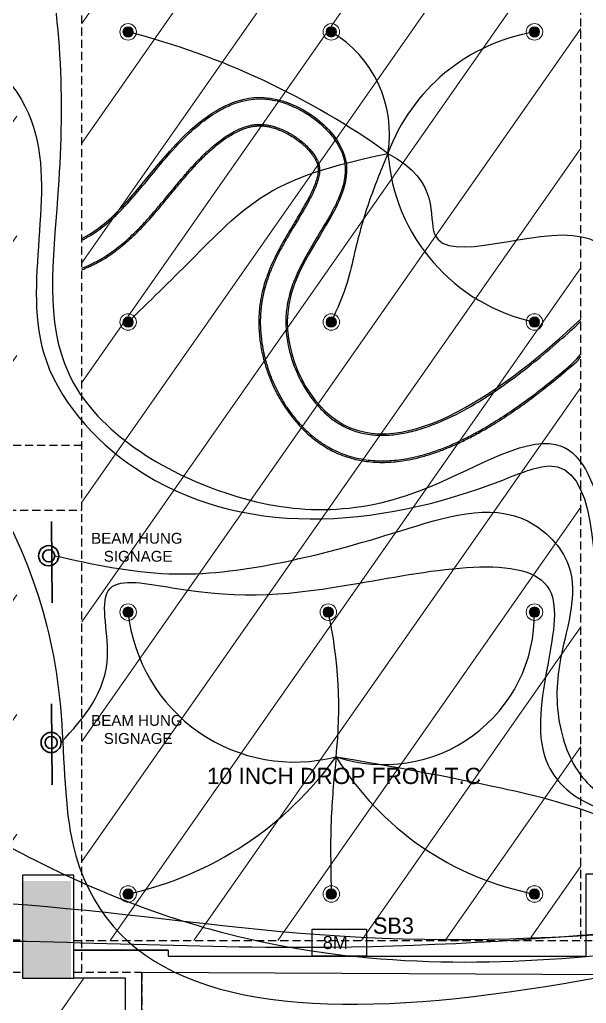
# Model space of a CAD drawing. Header units: millimetres. Extents: x 1464389 to 1998638, y -29162 to 256806.
# Drawn here: x 1767253 to 1772498, y 171964 to 181061 of the extents above; entities that cross this region are included whole.
import ezdxf

# ---------------------------------------------------------------- set-up
doc = ezdxf.new("R2010")
doc.units = ezdxf.units.MM
doc.header["$LTSCALE"] = 15
doc.linetypes.add('DASHED', pattern=[0.75, 0.5, -0.25])
doc.linetypes.add('DASHED2', pattern=[0.375, 0.25, -0.125])
doc.layers.get('0').update_dxf_attribs({"lineweight": 5})
for name, color, linetype in [('0_1.5sqmm wire', 4, 'Continuous'), ('0_COVE_loop', 30, 'Continuous'), ('COLUMN', 14, 'Continuous'), ('GFC Walls', 14, 'Continuous'), ('S-col-3', 3, 'Continuous'), ('supended frame', 30, 'DASHED'), ('Text', 250, 'Continuous')]:
    doc.layers.add(name, color=color, linetype=linetype)
doc.layers.add('Hatch', color=252, linetype='Continuous', lineweight=15)
doc.layers.add('signage', color=52, linetype='Continuous', lineweight=30)
doc.styles.add('ARIAL', font='arial.ttf')

# ---------------------------------------------------------------- blocks, each defined once
blk = doc.blocks.new('SB')
at = {"layer": '0_1.5sqmm wire'}
blk.add_lwpolyline([(878496.5, -257695.9), (878496.5, -257945.9), (877996.5, -257945.9), (877996.5, -257695.9)], close=True, dxfattribs=at)
at = {"layer": '0_1.5sqmm wire', "insert": (878325.5, -257882.3), "char_height": 120, "attachment_point": 9, "style": 'ARIAL'}
blk.add_mtext_dynamic_manual_height_columns('\\pxt5;8M', width=2313.201, gutter_width=250, heights=[0], dxfattribs=at)
blk = doc.blocks.new('ff looping lights')
at = {"layer": '0_1.5sqmm wire'}
for centre, radius, start, end in [((973584.8, -279925.5), 7198.3, 54.34394, 75.59432), ((976695.9, -273899.3), 1099.3, 350.71397, 59.35275), ((979431.4, -274689.5), 1760.8, 99.63005, 159.63199), ((979497.6, -273953.7), 1721.2, 184.09601, 257.90328), ((976913.1, -278160.3), 1545.8, 185.92706, 284.52526), ((973188.4, -279208.6), 4136.7, 353.78167, 12.40517), ((977745.8, -278338.6), 1391.2, 251.34223, 0.76789), ((974668.5, -277761.3), 3243.6, 282.59104, 324.24449), ((979666.7, -278198.9), 2779, 211.63838, 259.00908)]:
    blk.add_arc(centre, radius, start, end, dxfattribs=at)
for points, knots in [([(971810.8, -267686.7), (972020.1, -267916.1), (972466.2, -268405), (973165.1, -269433.4), (974041.2, -270559), (974764.3, -272346.1), (974793.7, -274170.8), (974524.7, -276279.8), (976252, -277381), (977857.7, -277467.6), (979769.9, -276211.1), (979865, -278585.1), (980052.6, -280248), (981505, -280486.7), (982682.4, -280403.9), (983174.9, -280716.8), (983528.9, -280838), (983547.1, -280844.2)], [0, 0, 0, 0, 930.725825, 1982.818976, 3724.657086, 5200.936192, 7645.5425, 9268.625985, 11042.914575, 12892.914575, 14224.267271, 16245.009709, 17671.36871, 19092.63575, 20264.727897, 21085.080255, 21129.231782, 21129.231782, 21129.231782, 21129.231782]), ([(977460.8, -270656.7), (977556, -270721.5), (978009.5, -271030.3), (978976, -270672.4), (980139.5, -271613.2), (979748.7, -273556.6), (980324.7, -276034), (980209.4, -278215), (980460, -279560.8), (980681.5, -279976.4), (981689.7, -280339.1), (982986.7, -279910.1), (983398.1, -280708.4), (983505.9, -280841.4), (983512.3, -280849.3)], [0, 0, 0, 0, 338.439683, 1610.956873, 2637.114756, 4159.776898, 7009.151692, 10368.530008, 10562.694887, 11132.08052, 11665.184638, 13677.670663, 14156.089266, 14186.289958, 14186.289958, 14186.289958, 14186.289958]), ([(971990.8, -272566.7), (972094.4, -272592.1), (972614.1, -272719.7), (973570.1, -272723), (974936.5, -273902.7), (974170.4, -275740.2), (975898.2, -277666.5), (977829.1, -277546.1), (979718.5, -276724.3), (979656.2, -278817.7), (980185.3, -281126.4), (982574.5, -280317.8), (983459.5, -280857)], [0, 0, 0, 0, 319.920479, 1604.482662, 2814.647939, 5029.077889, 6395.606337, 9797.385283, 10246.606832, 11892.207027, 13793.180462, 16920.344601, 16920.344601, 16920.344601, 16920.344601]), ([(977780.8, -274076.7), (978274.1, -274335), (977912.5, -275313), (980412.6, -274167.9), (979852.6, -277488), (980165.8, -278896.5), (980427.7, -280270.9), (982047, -280382.4), (983202.6, -280498), (983535.2, -280818.3), (983569.8, -280840.9)], [0, 0, 0, 0, 805.431057, 2358.564953, 4819.053549, 7011.814365, 7571.546444, 9728.998645, 10951.618783, 11075.840079, 11075.840079, 11075.840079, 11075.840079])]:
    blk.add_open_spline(points, degree=3, knots=knots, dxfattribs=at)
for points in [[(972420.8, -275476.7), (973921.7, -276932.3), (974740.8, -279116.7), (974840, -280344.3), (983486.6, -280825.7)], [(972400.8, -279146.7), (973751.7, -280176.7), (974626.6, -280669.6), (976290.1, -281292.9), (983493.1, -280825.6)], [(968634.5, -281771.3), (970491, -281546.2), (971637.1, -281199.5), (977330.8, -281314.8), (983569.8, -280840.9)], [(971870.8, -281986.7), (972332.6, -281518), (973282.6, -281351), (977252.6, -281418), (983490.8, -280876.7)]]:
    blk.add_spline(points, degree=3, dxfattribs=at)
at = {"layer": '0_COVE_loop'}
for points in [[(975375.6, -275636.7), (975957.7, -275064.5), (976644.8, -274462.2), (977780.8, -274076.7)], [(977780.8, -274076.7), (977614, -274501.3), (977472.2, -274995.2), (977403.3, -275270.5), (977256.2, -275636.7)], [(977300.8, -279656.7), (977256.2, -280212.1), (977256.2, -280926.9)], [(977300.8, -279656.7), (978827.1, -279945.2), (979832.7, -280243.5), (981113.3, -280793), (982474.8, -280740.9), (983547.1, -280844.2)]]:
    blk.add_spline(points, degree=3, dxfattribs=at)
blk = doc.blocks.new('curved light ff')
at = {"layer": 'supended frame', "linetype": 'ByBlock', "ltscale": 50}
for points, knots in [([(976330.3, -305125.4), (976733.5, -304921.6), (977090.4, -304210.9), (978051, -303632.3), (979239.5, -304505.8), (977896.9, -305560.3), (978848.6, -307572.3), (980278.4, -306496.1), (980949.3, -305870.4)], [647.302026, 647.302026, 647.302026, 647.302026, 2071.501149, 2810.663246, 3730.127521, 5198.780724, 6366.408012, 8770.75073, 8770.75073, 8770.75073, 8770.75073]), ([(976330.3, -305141.1), (976340, -305136.2), (976349.7, -305131.2), (976389.1, -305110), (976418.1, -305092.5), (976496.7, -305040.2), (976544.5, -305002.6), (976636.6, -304921.3), (976680.7, -304877.6), (976766.8, -304786), (976808.7, -304738.1), (976891.9, -304640), (976933, -304589.8), (977032.7, -304468.9), (977091.5, -304397.9), (977214.4, -304260), (977278.5, -304193.2), (977396.8, -304086.1), (977448.9, -304043.5), (977557.2, -303967.3), (977613.4, -303933.6), (977712.3, -303887.2), (977754, -303871.3), (977839.1, -303847), (977882.4, -303838.8), (977942.2, -303833.7), (977958, -303833), (977986.5, -303832.7), (977999.2, -303833), (978026, -303834.4), (978040, -303835.6), (978068.2, -303839), (978082.4, -303841.1), (978124.9, -303848.9), (978153.4, -303855.8), (978231, -303879.2), (978279.9, -303898.9), (978374.5, -303946.3), (978420.2, -303973.9), (978505.9, -304035.2), (978546, -304068.9), (978618, -304140.4), (978649.9, -304178.3), (978696.1, -304245.6), (978712.8, -304274.4), (978731.2, -304314), (978735.6, -304324.5), (978743.5, -304345.2), (978747, -304355.4), (978753.2, -304375.7), (978755.8, -304385.9), (978762.6, -304416.5), (978765.5, -304436.9), (978768.5, -304477.9), (978768.5, -304498.5), (978766, -304539.8), (978763.4, -304560.6), (978753.8, -304613.7), (978745.2, -304646.1), (978723.4, -304711.7), (978710.1, -304744.7), (978680, -304811.4), (978663.1, -304845.1), (978626.7, -304913.1), (978607.2, -304947.4), (978555.2, -305036.2), (978521.6, -305091.1), (978454.6, -305202.8), (978421.3, -305259.6), (978358.7, -305375.3), (978329.5, -305434.2), (978283.5, -305544.5), (978265.5, -305595.5), (978247.2, -305663.3), (978243.3, -305679.3), (978237.3, -305707.2), (978235, -305719), (978228.7, -305754.6), (978225.5, -305778.5), (978218.2, -305854.2), (978217.5, -305906.3), (978223.7, -306010.4), (978230.7, -306062.4), (978256.3, -306189.3), (978279.1, -306263.5), (978337.2, -306405.3), (978372.4, -306472.9), (978453, -306597.9), (978498.3, -306655.3), (978574.3, -306733.2), (978602.3, -306758.6), (978647.1, -306794.4), (978663.4, -306806.4), (978691.6, -306825.5), (978703.3, -306832.9), (978727, -306847.1), (978738.9, -306853.8), (978775.1, -306872.8), (978799.7, -306884), (978869, -306910.9), (978914.6, -306923.5), (979007.8, -306940.3), (979055.5, -306944.5), (979152.4, -306945.3), (979201.8, -306941.9), (979301.7, -306928.1), (979352.3, -306917.8), (979454.5, -306891), (979506, -306874.5), (979647.6, -306822.2), (979738.1, -306780.9), (979919.2, -306685.9), (980009.7, -306632.1), (980188.9, -306515.6), (980277.5, -306452.9), (980528, -306264.3), (980685, -306131.7), (980857.6, -305976.2), (980885.8, -305950.5), (980915.7, -305922.8), (980918.1, -305920.6), (980949.3, -305887.8)], [639.987542, 639.987542, 639.987542, 639.987542, 673.811622, 673.811622, 779.478786, 779.478786, 968.9606, 968.9606, 1158.442414, 1158.442414, 1347.924229, 1347.924229, 1537.406043, 1537.406043, 1802.501398, 1802.501398, 2067.596754, 2067.596754, 2259.106498, 2259.106498, 2450.616242, 2450.616242, 2585.279799, 2585.279799, 2719.943355, 2719.943355, 2767.966216, 2767.966216, 2806.169656, 2806.169656, 2847.942216, 2847.942216, 2889.714776, 2889.714776, 2973.259895, 2973.259895, 3118.332699, 3118.332699, 3263.405503, 3263.405503, 3408.478307, 3408.478307, 3553.551111, 3553.551111, 3658.871402, 3658.871402, 3696.908553, 3696.908553, 3733.643879, 3733.643879, 3770.379205, 3770.379205, 3843.849857, 3843.849857, 3917.320509, 3917.320509, 3990.791161, 3990.791161, 4103.906742, 4103.906742, 4217.022323, 4217.022323, 4330.137903, 4330.137903, 4443.253484, 4443.253484, 4619.853354, 4619.853354, 4796.453224, 4796.453224, 4973.053094, 4973.053094, 5120.370424, 5120.370424, 5165.496432, 5165.496432, 5198.539263, 5198.539263, 5264.624926, 5264.624926, 5406.808076, 5406.808076, 5548.991226, 5548.991226, 5758.821111, 5758.821111, 5968.650997, 5968.650997, 6178.480883, 6178.480883, 6292.853417, 6292.853417, 6356.095194, 6356.095194, 6400.437826, 6400.437826, 6444.780459, 6444.780459, 6533.465724, 6533.465724, 6690.60219, 6690.60219, 6847.738655, 6847.738655, 7004.875121, 7004.875121, 7162.011586, 7162.011586, 7319.148052, 7319.148052, 7590.979261, 7590.979261, 7862.810471, 7862.810471, 8134.64168, 8134.64168, 8647.856021, 8647.856021, 8750.087853, 8750.087853, 8758.901531, 8758.901531, 8758.901531, 8758.901531]), ([(976330.3, -305398.7), (976341.1, -305394.4), (976351.9, -305390.1), (976372.2, -305381.6), (976381.6, -305377.5), (976396.4, -305370.9), (976401.7, -305368.5), (976410.8, -305364.3), (976414.5, -305362.5), (976421.9, -305359), (976425.6, -305357.2), (976436.6, -305351.8), (976443.9, -305348.1), (976465.5, -305337), (976479.8, -305329.3), (976522.5, -305305.2), (976550.3, -305288), (976604.1, -305252.2), (976630.1, -305233.5), (976680.5, -305194.9), (976704.9, -305175), (976752.3, -305134.2), (976775.3, -305113.4), (976820.1, -305070.9), (976841.9, -305049.3), (976884.4, -305005.7), (976905.2, -304983.6), (976953.9, -304930.1), (976981.6, -304898.7), (977035.7, -304835.5), (977062.2, -304803.9), (977114.5, -304740.9), (977140.2, -304709.5), (977191.4, -304647.4), (977216.8, -304616.8), (977267.5, -304556.5), (977292.9, -304526.9), (977343.9, -304469.2), (977369.5, -304441.1), (977421.2, -304386.8), (977447.4, -304360.6), (977486.2, -304323.7), (977498.6, -304312.3), (977523.5, -304289.9), (977536.1, -304278.9), (977570.1, -304250.2), (977591.6, -304233.1), (977634.8, -304200.9), (977656.5, -304185.9), (977699.5, -304158.4), (977721, -304145.9), (977758.7, -304126.1), (977775, -304118.3), (977807.2, -304104.4), (977823.1, -304098.3), (977854.5, -304087.8), (977870, -304083.5), (977898, -304077), (977910.7, -304074.6), (977935.7, -304071.1), (977948.1, -304069.9), (977972.9, -304068.7), (977985.2, -304068.7), (977999.5, -304069.3), (978001.4, -304069.4), (978005.2, -304069.7), (978007.1, -304069.8), (978012.8, -304070.2), (978016.7, -304070.6), (978028.5, -304071.9), (978036.6, -304072.9), (978058.7, -304076.5), (978073.2, -304079.5), (978102.7, -304086.9), (978117.8, -304091.4), (978148.3, -304101.7), (978163.7, -304107.6), (978194.6, -304120.6), (978210.1, -304127.8), (978240.7, -304143.4), (978255.9, -304151.7), (978285.8, -304169.5), (978300.4, -304178.9), (978329, -304198.6), (978342.8, -304208.8), (978369.4, -304229.9), (978382.2, -304240.8), (978406.5, -304262.9), (978418, -304274.2), (978439.4, -304296.8), (978449.4, -304308.1), (978467.7, -304330.6), (978475.9, -304341.7), (978490.7, -304363.4), (978497.1, -304373.9), (978507.1, -304392), (978510.9, -304399.7), (978517.4, -304414.3), (978520, -304421.2), (978522.6, -304428.8), (978523, -304430), (978523.7, -304432.2), (978524, -304433.1), (978524.5, -304435.1), (978524.8, -304436), (978525.6, -304438.9), (978526.1, -304440.8), (978527.5, -304446.5), (978528.3, -304450.3), (978530, -304459.5), (978530.8, -304465), (978531.8, -304476.3), (978532.1, -304482.2), (978532.2, -304494.3), (978532, -304500.6), (978531, -304513.8), (978530.3, -304520.8), (978528.2, -304535.3), (978526.9, -304542.9), (978523.5, -304558.7), (978521.5, -304567), (978516.8, -304584.2), (978514.1, -304593.1), (978508, -304611.7), (978504.6, -304621.2), (978495.3, -304645.7), (978489, -304660.8), (978474.9, -304692.4), (978467.1, -304708.7), (978450.3, -304742.4), (978441.2, -304759.7), (978421.9, -304795.3), (978411.7, -304813.5), (978390.3, -304850.8), (978379.1, -304869.9), (978356, -304908.8), (978344.1, -304928.7), (978319.7, -304969.1), (978307.3, -304989.8), (978277.5, -305039.2), (978260.1, -305068.4), (978225.1, -305128.3), (978207.7, -305158.9), (978173.2, -305221.8), (978156.3, -305254), (978123.5, -305320.1), (978107.7, -305354), (978077.9, -305423.7), (978063.9, -305459.5), (978041.3, -305524.9), (978032.3, -305554.1), (978016.1, -305613.7), (978009, -305644.2), (978001.3, -305685.2), (977999.5, -305695.2), (977996.3, -305715.2), (977994.8, -305725.2), (977990.7, -305755.2), (977988.6, -305775.3), (977983.6, -305834.8), (977982.3, -305874.2), (977983.4, -305952.6), (977985.8, -305991.6), (977993.8, -306068.9), (977999.5, -306107.2), (978013.9, -306182.9), (978022.7, -306220.3), (978043, -306294.1), (978054.6, -306330.4), (978080.4, -306401.8), (978094.6, -306436.9), (978125.6, -306505.5), (978142.3, -306539.1), (978178, -306604.7), (978197.1, -306636.7), (978237.4, -306698.7), (978258.7, -306728.8), (978303.4, -306787), (978326.9, -306815), (978376.1, -306868.7), (978401.7, -306894.4), (978455.2, -306943.1), (978483.1, -306966.2), (978525.5, -306997.7), (978539.1, -307007.3), (978557.3, -307019.5), (978561.7, -307022.4), (978570.5, -307028.1), (978574.9, -307030.9), (978588.2, -307039.1), (978597.1, -307044.5), (978624, -307060.1), (978642.2, -307069.8), (978687.9, -307092.5), (978715.8, -307104.7), (978772.1, -307126.2), (978800.6, -307135.6), (978858, -307151.6), (978886.9, -307158.2), (978944.9, -307168.9), (978974, -307172.9), (979032.3, -307178.6), (979061.5, -307180.2), (979119.7, -307181.3), (979148.8, -307180.7), (979206.8, -307177.5), (979235.8, -307174.8), (979293.4, -307167.7), (979322.2, -307163.3), (979379.4, -307152.6), (979407.9, -307146.4), (979478.2, -307129.3), (979519.8, -307117.3), (979602.6, -307090.6), (979643.7, -307075.7), (979725.6, -307043.4), (979766.3, -307025.9), (979847.2, -306988.6), (979887.4, -306968.9), (979967.4, -306927.3), (980007.1, -306905.5), (980086, -306860.2), (980125.2, -306836.6), (980223.4, -306775.3), (980282, -306736.6), (980397.6, -306656.4), (980454.6, -306615), (980566.7, -306530.5), (980621.8, -306487.3), (980729.7, -306400.1), (980782.5, -306356), (980863.2, -306286.8), (980892.1, -306261.7), (980949.7, -306195.1)], [543.818435, 543.818435, 543.818435, 543.818435, 573.398261, 573.398261, 599.227191, 599.227191, 613.924199, 613.924199, 624.156669, 624.156669, 634.389139, 634.389139, 654.854079, 654.854079, 695.783959, 695.783959, 779.648544, 779.648544, 863.51313, 863.51313, 947.377716, 947.377716, 1031.242302, 1031.242302, 1115.106887, 1115.106887, 1198.971473, 1198.971473, 1316.3964, 1316.3964, 1433.821328, 1433.821328, 1551.246255, 1551.246255, 1668.671183, 1668.671183, 1786.096111, 1786.096111, 1903.521038, 1903.521038, 2020.945966, 2020.945966, 2075.487818, 2075.487818, 2130.02967, 2130.02967, 2222.515584, 2222.515584, 2315.001498, 2315.001498, 2407.487412, 2407.487412, 2479.219392, 2479.219392, 2550.951372, 2550.951372, 2622.683353, 2622.683353, 2682.758334, 2682.758334, 2742.833315, 2742.833315, 2802.908296, 2802.908296, 2812.027387, 2812.027387, 2821.146477, 2821.146477, 2839.384659, 2839.384659, 2875.861021, 2875.861021, 2937.762413, 2937.762413, 2999.663805, 2999.663805, 3061.565197, 3061.565197, 3123.466589, 3123.466589, 3185.367981, 3185.367981, 3247.269373, 3247.269373, 3309.170765, 3309.170765, 3371.072157, 3371.072157, 3432.973549, 3432.973549, 3494.874941, 3494.874941, 3556.776333, 3556.776333, 3618.677725, 3618.677725, 3668.126306, 3668.126306, 3717.574888, 3717.574888, 3727.183373, 3727.183373, 3734.971445, 3734.971445, 3742.759518, 3742.759518, 3758.335662, 3758.335662, 3789.48795, 3789.48795, 3833.992409, 3833.992409, 3878.496867, 3878.496867, 3923.001326, 3923.001326, 3967.505785, 3967.505785, 4012.010243, 4012.010243, 4056.514702, 4056.514702, 4101.019161, 4101.019161, 4145.523619, 4145.523619, 4211.083482, 4211.083482, 4276.643345, 4276.643345, 4342.203207, 4342.203207, 4407.76307, 4407.76307, 4473.322933, 4473.322933, 4538.882796, 4538.882796, 4604.442658, 4604.442658, 4693.48325, 4693.48325, 4782.523842, 4782.523842, 4871.564434, 4871.564434, 4960.605026, 4960.605026, 5049.645618, 5049.645618, 5118.645311, 5118.645311, 5187.645003, 5187.645003, 5209.694493, 5209.694493, 5231.743983, 5231.743983, 5275.842962, 5275.842962, 5362.957839, 5362.957839, 5450.072716, 5450.072716, 5537.187593, 5537.187593, 5624.30247, 5624.30247, 5711.417347, 5711.417347, 5798.532223, 5798.532223, 5885.6471, 5885.6471, 5972.761977, 5972.761977, 6059.876854, 6059.876854, 6146.991731, 6146.991731, 6234.106608, 6234.106608, 6321.221485, 6321.221485, 6361.477089, 6361.477089, 6374.09149, 6374.09149, 6386.70589, 6386.70589, 6411.93469, 6411.93469, 6462.392292, 6462.392292, 6537.491146, 6537.491146, 6612.589999, 6612.589999, 6687.688853, 6687.688853, 6762.787707, 6762.787707, 6837.886561, 6837.886561, 6912.985415, 6912.985415, 6988.084268, 6988.084268, 7063.183122, 7063.183122, 7138.281976, 7138.281976, 7248.918289, 7248.918289, 7359.554601, 7359.554601, 7470.190914, 7470.190914, 7580.827226, 7580.827226, 7691.463539, 7691.463539, 7802.099852, 7802.099852, 7970.623957, 7970.623957, 8139.148063, 8139.148063, 8307.672168, 8307.672168, 8476.196274, 8476.196274, 8572.024545, 8572.024545, 8572.024545, 8572.024545]), ([(976330.3, -305413.7), (976333.6, -305412.4), (976336.9, -305411.1), (976350.6, -305405.7), (976361.1, -305401.5), (976384.3, -305391.7), (976397, -305386), (976415.2, -305377.6), (976420.7, -305375.1), (976437.6, -305366.9), (976449.1, -305361.2), (976482.9, -305343.7), (976505, -305331.4), (976547.9, -305305.9), (976568.9, -305292.6), (976618.2, -305259.5), (976646, -305239.2), (976699.8, -305197.4), (976725.8, -305175.9), (976776.2, -305131.7), (976800.5, -305109.1), (976847.9, -305063.2), (976870.9, -305039.9), (976915.7, -304992.8), (976937.6, -304969), (976980.5, -304921.1), (977001.4, -304897.1), (977049.4, -304841.1), (977076.1, -304809.1), (977130.1, -304743.9), (977157.4, -304710.6), (977211.9, -304644.6), (977239.1, -304611.8), (977293.5, -304547.7), (977320.6, -304516.3), (977375.3, -304455.5), (977402.8, -304426), (977458.4, -304369.3), (977486.5, -304342.2), (977529, -304303.6), (977543.1, -304291.3), (977571.4, -304267.4), (977585.6, -304255.9), (977620.4, -304228.7), (977641, -304213.7), (977678.4, -304188.3), (977695.2, -304177.6), (977728.5, -304157.9), (977745, -304148.8), (977777.7, -304132.5), (977793.9, -304125.1), (977822.9, -304113.4), (977835.9, -304108.7), (977861.5, -304100.4), (977874.1, -304096.9), (977898.5, -304091.2), (977910.4, -304088.9), (977933.8, -304085.4), (977945.5, -304084.2), (977968.6, -304082.8), (977980.1, -304082.6), (977993.9, -304083.1), (977996.3, -304083.2), (978001, -304083.4), (978003.3, -304083.6), (978008.1, -304083.9), (978010.5, -304084.1), (978017.8, -304084.8), (978022.7, -304085.3), (978038.5, -304087.3), (978049.7, -304089.2), (978072.7, -304093.8), (978084.5, -304096.6), (978108.5, -304103.3), (978120.7, -304107.1), (978145.4, -304115.6), (978157.8, -304120.3), (978188.1, -304132.9), (978205.9, -304141.3), (978241.3, -304159.5), (978258.8, -304169.5), (978293, -304190.7), (978309.6, -304201.9), (978341.7, -304225.5), (978357, -304237.8), (978383.3, -304260.5), (978394.6, -304270.9), (978415.7, -304291.8), (978425.6, -304302.4), (978444, -304323.4), (978452.4, -304333.9), (978466, -304352), (978471.4, -304359.8), (978481.2, -304374.9), (978485.7, -304382.2), (978493.7, -304396.7), (978497.3, -304403.8), (978503.4, -304417.1), (978505.9, -304423.4), (978508.6, -304431.1), (978509.2, -304432.9), (978510.2, -304435.9), (978510.5, -304437), (978511.2, -304439.1), (978511.5, -304440.2), (978512.3, -304443.4), (978512.9, -304445.5), (978513.9, -304449.7), (978514.3, -304451.8), (978515.4, -304457.3), (978516, -304460.7), (978516.9, -304467.6), (978517.3, -304471.1), (978517.8, -304478.2), (978518, -304481.9), (978518.2, -304491.4), (978518.1, -304497.3), (978517.3, -304509.8), (978516.7, -304516.4), (978514.7, -304531.2), (978513.3, -304539.4), (978509.6, -304556.9), (978507.3, -304566.1), (978501.9, -304585.3), (978498.7, -304595.4), (978491.4, -304616.5), (978487.3, -304627.4), (978478.2, -304650.1), (978473.2, -304661.8), (978462.3, -304686), (978456.5, -304698.4), (978440.8, -304730.3), (978430.5, -304750.1), (978408.4, -304790.9), (978396.5, -304812), (978371.5, -304855.2), (978358.4, -304877.4), (978331.3, -304922.9), (978317.2, -304946.1), (978288.5, -304993.7), (978273.9, -305018.1), (978244.3, -305067.7), (978229.3, -305093.1), (978199.6, -305145), (978184.7, -305171.5), (978155.4, -305225.6), (978141, -305253.3), (978112.3, -305311.2), (978098.1, -305341.4), (978072, -305401.5), (978059.9, -305431.2), (978039.4, -305487), (978030.6, -305512.8), (978014.5, -305565.5), (978007.1, -305592.4), (977998.5, -305628.8), (977996.5, -305637.8), (977993, -305654.3), (977991.5, -305661.8), (977988.5, -305677.4), (977987, -305685.6), (977984.2, -305702), (977982.9, -305710.2), (977980.5, -305726.7), (977979.3, -305734.9), (977976.2, -305759.6), (977974.5, -305776), (977970.3, -305825.2), (977968.9, -305858), (977968.6, -305933.1), (977970.5, -305975.3), (977978.3, -306058.9), (977984.1, -306100.4), (978000, -306185.4), (978010.2, -306229), (978034.6, -306314.9), (978048.8, -306357.1), (978080.5, -306439.9), (978098.2, -306480.3), (978136.7, -306559.2), (978157.6, -306597.6), (978202.6, -306672), (978226.6, -306708.1), (978277.6, -306777.4), (978304.6, -306810.7), (978361.7, -306874.2), (978391.7, -306904.4), (978454.7, -306961.3), (978487.8, -306988), (978529, -307017.2), (978535.6, -307021.8), (978549.2, -307030.9), (978556.1, -307035.5), (978570, -307044.3), (978576.9, -307048.6), (978598, -307061.4), (978612.2, -307069.4), (978652, -307090.8), (978677.9, -307103.3), (978730.3, -307125.7), (978756.9, -307135.6), (978810.5, -307153.2), (978837.5, -307160.7), (978891.8, -307173.5), (978919.1, -307178.7), (978973.8, -307186.9), (979001.2, -307190), (979056, -307193.9), (979083.3, -307194.9), (979138, -307194.9), (979165.2, -307194), (979219.6, -307190.4), (979246.7, -307187.7), (979312, -307179.3), (979350.1, -307172.8), (979425.9, -307156.9), (979463.6, -307147.5), (979538.5, -307126.2), (979575.8, -307114.3), (979649.9, -307088.3), (979686.7, -307074.1), (979760, -307043.8), (979796.5, -307027.7), (979869, -306993.5), (979905, -306975.6), (979995.4, -306928.3), (980049.5, -306897.9), (980156.6, -306834.1), (980209.6, -306800.7), (980314.4, -306731.5), (980366.2, -306695.6), (980468.5, -306622.2), (980518.9, -306584.5), (980618.1, -306508.1), (980666.8, -306469.2), (980782.7, -306374.4), (980848.9, -306318.2), (980915.3, -306259.9), (980927.5, -306248.9), (980949.3, -306215.7)], [539.250406, 539.250406, 539.250406, 539.250406, 548.184453, 548.184453, 576.391408, 576.391408, 611.03196, 611.03196, 625.870887, 625.870887, 657.53692, 657.53692, 720.868987, 720.868987, 784.201054, 784.201054, 873.562522, 873.562522, 962.923989, 962.923989, 1052.285457, 1052.285457, 1141.646925, 1141.646925, 1231.008393, 1231.008393, 1320.369861, 1320.369861, 1438.803161, 1438.803161, 1563.346385, 1563.346385, 1689.417019, 1689.417019, 1815.487653, 1815.487653, 1941.558287, 1941.558287, 2067.628921, 2067.628921, 2129.398255, 2129.398255, 2191.16759, 2191.16759, 2280.295718, 2280.295718, 2353.26724, 2353.26724, 2426.238763, 2426.238763, 2499.210286, 2499.210286, 2559.459766, 2559.459766, 2619.709245, 2619.709245, 2677.780818, 2677.780818, 2735.852391, 2735.852391, 2793.923964, 2793.923964, 2805.716097, 2805.716097, 2817.508231, 2817.508231, 2829.300364, 2829.300364, 2852.884631, 2852.884631, 2903.879164, 2903.879164, 2954.873696, 2954.873696, 3005.868228, 3005.868228, 3056.862761, 3056.862761, 3129.73508, 3129.73508, 3202.607398, 3202.607398, 3275.479717, 3275.479717, 3348.352036, 3348.352036, 3407.276697, 3407.276697, 3466.201358, 3466.201358, 3525.126019, 3525.126019, 3570.424874, 3570.424874, 3615.723729, 3615.723729, 3662.768006, 3662.768006, 3709.812284, 3709.812284, 3725.25995, 3725.25995, 3734.821137, 3734.821137, 3744.382324, 3744.382324, 3762.985843, 3762.985843, 3781.589362, 3781.589362, 3811.572884, 3811.572884, 3841.556406, 3841.556406, 3871.539927, 3871.539927, 3916.664163, 3916.664163, 3961.788398, 3961.788398, 4012.495276, 4012.495276, 4063.202155, 4063.202155, 4113.909033, 4113.909033, 4164.615911, 4164.615911, 4215.322789, 4215.322789, 4266.029667, 4266.029667, 4341.810093, 4341.810093, 4417.590518, 4417.590518, 4493.370944, 4493.370944, 4569.15137, 4569.15137, 4644.931795, 4644.931795, 4720.712221, 4720.712221, 4796.492646, 4796.492646, 4872.273072, 4872.273072, 4951.380949, 4951.380949, 5025.404814, 5025.404814, 5086.986474, 5086.986474, 5148.568134, 5148.568134, 5168.730104, 5168.730104, 5185.164396, 5185.164396, 5203.05355, 5203.05355, 5220.942705, 5220.942705, 5238.831859, 5238.831859, 5274.610168, 5274.610168, 5346.166785, 5346.166785, 5439.244137, 5439.244137, 5532.321489, 5532.321489, 5632.837818, 5632.837818, 5733.787466, 5733.787466, 5834.737115, 5834.737115, 5935.686763, 5935.686763, 6036.636412, 6036.636412, 6137.58606, 6137.58606, 6238.535708, 6238.535708, 6339.485357, 6339.485357, 6358.73042, 6358.73042, 6378.347036, 6378.347036, 6397.963652, 6397.963652, 6437.196883, 6437.196883, 6506.851817, 6506.851817, 6576.50675, 6576.50675, 6646.161683, 6646.161683, 6715.816616, 6715.816616, 6785.471549, 6785.471549, 6855.126482, 6855.126482, 6924.781415, 6924.781415, 6994.436349, 6994.436349, 7093.245256, 7093.245256, 7192.054164, 7192.054164, 7290.863072, 7290.863072, 7389.671979, 7389.671979, 7488.480887, 7488.480887, 7587.289795, 7587.289795, 7737.657913, 7737.657913, 7888.026032, 7888.026032, 8038.394151, 8038.394151, 8188.76227, 8188.76227, 8339.130389, 8339.130389, 8552.97134, 8552.97134, 8561.634128, 8561.634128, 8561.634128, 8561.634128])]:
    blk.add_open_spline(points, degree=3, knots=knots, dxfattribs=at)
blk = doc.blocks.new('mot cob 12w')
h = blk.add_hatch(color=219)
h.dxf.hatch_style = 1
h.set_gradient(color1=(100, 33, 101), color2=(248, 215, 49), name='HEMISPHERICAL')
h.paths.add_polyline_path([(-161097.6, 77016.2, 1), (-161193.2, 77016.2, 1)])
for radius in [76.2, 47.8]:
    blk.add_circle((-161145.4, 77016.2), radius)
blk = doc.blocks.new('LIGHTS 12W')
at = {"xscale": -1}
for p, rotation in [((1127896.9, 230107.3), 180), ((807486.8, 76075), 359.9999999999894), ((1127896.9, 227424.1), 180), ((807486.8, 73391.8), 359.9999999999894), ((1127896.9, 224740.9), 180), ((807459.1, 70708.6), 359.9999999999894), ((1127896.9, 222133.9), 180)]:
    blk.add_blockref('mot cob 12w', p, dxfattribs=dict(at, rotation=rotation))
at = {"rotation": 180.0000000000106}
for p in [(809367.5, 230107.3), (809367.5, 227424.1), (809367.5, 224740.9), (807486.8, 222133.9), (809367.5, 222133.9)]:
    blk.add_blockref('mot cob 12w', p, dxfattribs=at)

msp = doc.modelspace()

# ---------------------------------------------------------------- hatches: boundary and pattern name
at = {"layer": 'Hatch', "true_color": 0xa953a0}
h = msp.add_hatch(dxfattribs=at)
h.set_pattern_fill('ANSI31', color=215, scale=200, angle=10)
h.set_pattern_definition([(55, (1354599.74, 192024.73), (-520.16155, 364.221), [])])
h.paths.add_polyline_path([(1761949.8, 187591.3), (1761961, 187662.6), (1760661.7, 187871.9), (1760661.7, 185995.3), (1772309.8, 185995.4)])
h.paths.add_polyline_path([(1770078.7, 186339.1), (1770102, 186487.2), (1770102.2, 186487.2), (1770078.9, 186339)], flags=16)
h.paths.add_polyline_path([(1767227.7, 185695.3), (1762982.4, 185695.3), (1762982.4, 184283.5), (1767227.7, 184283.5)])
h.paths.add_polyline_path([(1762382.3, 185695.3), (1760957.4, 185695.3), (1760957.4, 184283.5), (1762382.3, 184283.5)])
h.paths.add_polyline_path([(1767227.7, 183983.5), (1762982.4, 183983.5), (1762982.4, 177123.7), (1767227.7, 177123.7)])
h.paths.add_polyline_path([(1772446.7, 183983.5), (1767827.7, 183983.5), (1767827.7, 172545.3), (1772446.7, 172545.3)])
h.paths.add_polyline_path([(1777031.6, 183983.5), (1773046.7, 183983.5), (1773046.7, 173160.3), (1777031.6, 173160.3)])
h.paths.add_polyline_path([(1777031.6, 185073.6), (1773046.7, 185699.1), (1773046.7, 184283.5), (1777031.6, 184283.5)])
h.paths.add_polyline_path([(1782330.7, 184451.6), (1781572.4, 184568.5), (1781572.4, 184568.4), (1779862.8, 184831.8), (1777631.6, 185133.9), (1777631.6, 184283.5), (1782330.7, 184283.5)])
h.paths.add_polyline_path([(1782270.7, 182421.4), (1782190.7, 182421.4), (1782190.7, 182769.5), (1777631.6, 182769.5), (1777631.6, 178906.3), (1782190.7, 178906.3), (1782190.7, 179147.3), (1782270.7, 179147.3)])
h.paths.add_polyline_path([(1783985.7, 182996.4), (1782535.7, 182996.4), (1782535.7, 178906.3), (1783985.7, 178906.3)])
h.paths.add_polyline_path([(1783985.7, 178606.3), (1782535.7, 178606.3), (1782535.7, 172560.3), (1783985.7, 172560.3)])
h.paths.add_polyline_path([(1782270.7, 178347.3), (1782190.7, 178347.3), (1782190.7, 178606.3), (1777901.7, 178606.3), (1777901.7, 172560.3), (1782270.7, 172560.3)])
h.paths.add_polyline_path([(1782270.7, 172210.3), (1777676.7, 172210.3), (1777676.7, 170259.9), (1782270.7, 170259.9)])
h.paths.add_polyline_path([(1783985.7, 172210.3), (1782535.7, 172210.3), (1782535.7, 170259.9), (1783985.7, 170259.9)])
h.paths.add_polyline_path([(1767227.7, 176523.7), (1762982.4, 176523.7), (1762982.4, 172550.1), (1767227.7, 172550.1)])
h.paths.add_polyline_path([(1762607.4, 172250), (1760661.7, 172250), (1760661.7, 170259.9), (1762607.4, 170259.9)])
h.paths.add_polyline_path([(1768232.7, 172195.3), (1767752.7, 172195.3), (1767277.7, 172195.3), (1767277.7, 172250.1), (1762982.4, 172250.1), (1762982.4, 170259.9), (1768232.7, 170259.9)])
h.paths.add_polyline_path([(1767692.7, 169963.5), (1767692.7, 170018.5), (1767692.7, 170059.9), (1763207.4, 170059.9), (1763207.4, 170059.8), (1762457.4, 170059.8), (1760661.7, 170059.9), (1760661.7, 169474.5), (1761311.7, 169474.5), (1761311.7, 168974.5), (1767692.7, 168974.5), (1767692.7, 169059.5)])
h.paths.add_polyline_path([(1775355.7, 173160.3), (1773046.7, 173160.3), (1773046.7, 172545.3), (1775355.7, 172545.3)])
h.paths.add_polyline_path([(1778850.5, 170142.9), (1779121.1, 170142.9), (1779121.1, 170297.5), (1778850.5, 170297.5)])
h.paths.add_polyline_path([(1781258.3, 170144.1), (1781470.6, 170144.1), (1781470.6, 170298.7), (1781258.3, 170298.7)])
h.paths.add_polyline_path([(1767718.4, 169061.9), (1767718.4, 169215.9), (1767563.9, 169215.9), (1767563.9, 169061.9)])
at = {"layer": 'S-col-3', "lineweight": -3, "ltscale": 0.15}
h = msp.add_hatch(color=1, dxfattribs=at)
h.dxf.hatch_style = 1
h.paths.add_polyline_path([(1767277.7, 172195.3), (1767727.7, 172195.3), (1767727.7, 173095.3), (1767277.7, 173095.3)])

# ---------------------------------------------------------------- linework, layer by layer
at = {"layer": '0_COVE_loop'}
for points in [[(1767578, 176102.6), (1768633.1, 175936.1), (1769623.4, 176030.5), (1770782.4, 176334.6), (1771954.4, 176424.4), (1772330.1, 176020.4), (1772248.8, 175088.9), (1772273.3, 174448.3), (1772559.2, 173956.1), (1772826, 173796.6), (1773321.4, 173481.1), (1774040.3, 173242.1), (1775139.8, 173263.9), (1776276.3, 173080.9)], [(1767637.2, 174375.9), (1768065.9, 175178), (1768090.6, 175800.7), (1768664.3, 175806.8), (1770398, 175850), (1772156.3, 175788.3), (1772144, 174167), (1772316.4, 173941.8), (1773014.1, 173596.1), (1773487.7, 173312.7), (1774850.4, 173180.1), (1775693.4, 173214.7), (1776276.3, 173080.9)]]:
    msp.add_spline(points, degree=3, dxfattribs=at)
at = {"layer": 'COLUMN'}
msp.add_lwpolyline([(1767277.7, 172195.3), (1767752.7, 172195.3), (1767752.7, 173150.3), (1767277.7, 173150.3)], close=True, dxfattribs=at)
msp.add_lwpolyline([(1772496.7, 172400.3), (1772496.7, 173160.3), (1772971.7, 173160.3), (1772971.7, 172400.3)], dxfattribs=at)
at = {"layer": 'GFC Walls'}
for p, q in [((1767752.7, 172455.3), (1768628.7, 172455.3)), ((1768628.7, 172455.3), (1767752.7, 172455.3)), ((1768628.7, 172455.3), (1768628.7, 172400.3)), ((1768628.7, 172400.3), (1772496.7, 172400.3)), ((1768382.7, 172250.3), (1777376.7, 172210.3)), ((1768382.7, 172206.5), (1768382.7, 172250.3)), ((1768232.7, 172195.3), (1767752.7, 172195.3)), ((1768232.7, 170273.5), (1768232.7, 172195.3)), ((1768382.7, 170123.5), (1768382.7, 172206.5))]:
    msp.add_line(p, q, dxfattribs=at)
at = {"layer": 'GFC Walls', "color": 252, "linetype": 'DASHED2', "ltscale": 20, "true_color": 0x939598}
for points in [[(1767827.7, 172250.1), (1767827.7, 185985.6)], [(1772446.7, 172559.9), (1772446.7, 185995.4)], [(1772446.7, 172559.9), (1772446.7, 185995.4)], [(1762982.4, 176523.7), (1767827.7, 176523.7), (1767827.7, 177123.7), (1762982.4, 177123.7)], [(1762907.4, 172550.1), (1767277.7, 172550.1)], [(1767752.7, 172545.3), (1775355.7, 172545.3)], [(1760661.7, 172250), (1767277.7, 172250.2)], [(1767752.7, 172250.2), (1768382.7, 172250.3), (1768382.7, 170273.5)]]:
    msp.add_lwpolyline(points, dxfattribs=at)
at = {"layer": 'signage'}
for p, q in [((1767552.6, 175668.3), (1767547.5, 176418.3)), ((1767552.6, 173983.7), (1767547.5, 174733.7))]:
    msp.add_line(p, q, dxfattribs=at)
for centre, radius in [((1767521, 176103), 93.4), ((1767521, 176103), 93.4), ((1767521.6, 176102.6), 56.3), ((1767543.8, 174375.9), 93.4), ((1767543.8, 174375.9), 93.4), ((1767544.4, 174375.5), 56.3)]:
    msp.add_circle(centre, radius, dxfattribs=at)

# ---------------------------------------------------------------- block references
at = {"color": 2}
msp.add_blockref('LIGHTS 12W', (801505, 27856.4), dxfattribs=at)
msp.add_blockref('SB', (891965.2, 430346.2))
at = {"layer": '0_COVE_loop'}
for name, p in [('ff looping lights', (792881, 453901.1)), ('curved light ff', (791497.4, 484161.4))]:
    msp.add_blockref(name, p, dxfattribs=at)

# ---------------------------------------------------------------- texts
at = {"layer": '0_1.5sqmm wire'}
msp.add_text('SB3', height=150, dxfattribs=at).set_placement((1770522.5, 172607))
at = {"layer": 'signage', "ltscale": 0.25, "char_height": 100, "attachment_point": 7, "style": 'ARIAL'}
for insert in [(1767914.7, 176046.3), (1767914.7, 174361.7)]:
    msp.add_mtext_dynamic_manual_height_columns('BEAM HUNG\\P   SIGNAGE', width=2998.551, gutter_width=250, heights=[0], dxfattribs=dict(at, insert=insert))
at = {"layer": 'Text', "color": 3, "insert": (1768986.3, 174141.9), "char_height": 150, "attachment_point": 1, "style": 'ARIAL'}
msp.add_mtext_dynamic_manual_height_columns('\\pxt5;10 INCH DROP FROM T.C', width=2591.079, gutter_width=250, heights=[0], dxfattribs=at)

doc.saveas('drawing.dxf')
